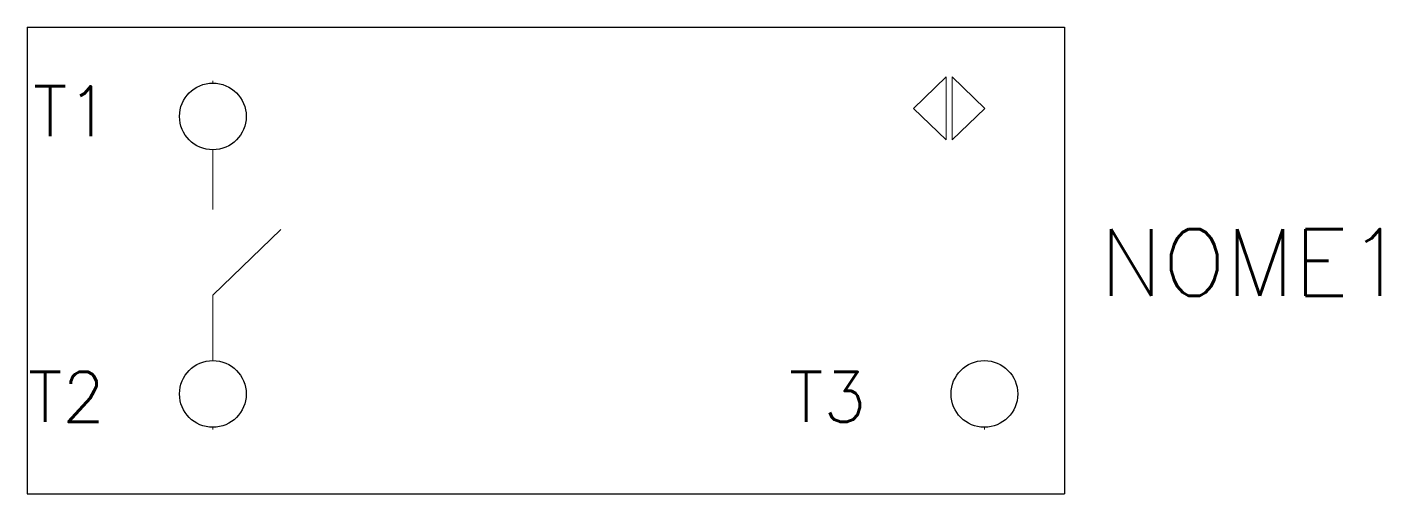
# Model space of a CAD drawing. Extents: x 38.2 to 78.8, y 27.9 to 41.9.
import ezdxf

# ---------------------------------------------------------------- set-up
doc = ezdxf.new("R2010")
doc.units = 0
doc.header["$LTSCALE"] = 10
doc.header["$MEASUREMENT"] = 0
doc.layers.get('0').update_dxf_attribs({"linetype": 'CONTINUOUS'})
doc.styles.add('ROMANS', font='romans', dxfattribs={"height": 0.2})

msp = doc.modelspace()

# ---------------------------------------------------------------- linework, layer by layer
at = {"color": 7, "linetype": 'Continuous'}
for p, q in [((38.206, 41.935), (69.315, 41.935)), ((38.206, 41.935), (38.206, 27.936)), ((69.315, 41.935), (69.315, 27.936)), ((38.206, 27.936), (69.315, 27.936))]:
    msp.add_line(p, q, dxfattribs=at)
at = {"lineweight": 5}
for p, q in [((43.777, 40.256), (43.777, 40.327)), ((64.789, 39.495), (65.771, 40.439)), ((65.771, 40.439), (65.771, 38.55)), ((65.944, 40.439), (65.944, 38.55)), ((66.927, 39.495), (65.944, 40.439)), ((65.771, 38.55), (64.789, 39.495)), ((65.944, 38.55), (66.927, 39.495)), ((43.777, 38.256), (43.777, 36.467)), ((43.777, 33.895), (45.819, 35.87)), ((43.777, 31.934), (43.777, 33.895)), ((43.777, 29.864), (43.777, 29.934)), ((66.912, 29.864), (66.912, 29.934))]:
    msp.add_line(p, q, dxfattribs=at)
for centre in [(43.777, 39.256), (43.777, 30.934), (66.912, 30.934)]:
    msp.add_circle(centre, 1)

# ---------------------------------------------------------------- texts
at = {"color": 7, "style": 'ROMANS'}
for tag, p in [('T1', (38.381, 38.661)), ('T2', (38.23, 30.098)), ('T3', (61.054, 30.096))]:
    msp.add_attdef(tag, p, '', height=1.5, dxfattribs=at)
at = {"lineweight": 5, "style": 'ROMANS'}
msp.add_attdef('NOME1', (70.375, 33.879), '', height=2, dxfattribs=at)

doc.saveas('drawing.dxf')
